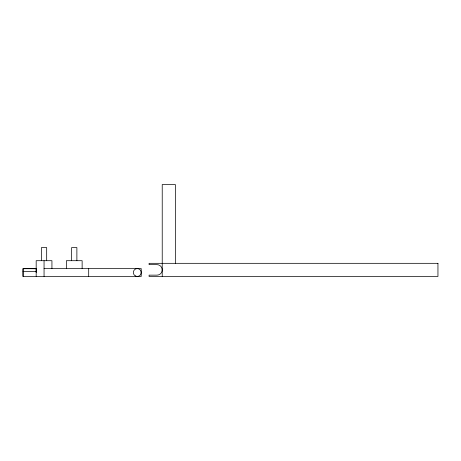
<?xml version="1.0" encoding="UTF-8"?>
<svg xmlns="http://www.w3.org/2000/svg" width="461" height="461" viewBox="0 0 461 461"><rect width="100%" height="100%" fill="white"/><g stroke="black" fill="none" stroke-linecap="round" stroke-linejoin="round"><path stroke-width="0.69" d="M23.05 276.456L23.05 268.579L36.183 268.711L23.05 268.711L23.05 276.456L141.216 276.456L141.216 268.579L44.054 268.579M36.183 276.456L36.177 260.701L51.937 260.701L51.937 268.579M36.177 272.514L36.183 268.579M23.05 271.494L36.177 271.494M175.353 263.323L175.353 184.544L162.226 184.544L162.226 276.456M88.696 268.579L88.696 276.456M82.133 268.579L82.133 260.701L66.378 260.701L66.378 268.579M76.883 260.701L76.883 247.569L71.628 247.569L71.628 260.701M46.682 260.701L46.682 247.569L41.432 247.569L41.432 260.701M44.054 260.701L44.054 276.456M437.95 263.323L149.093 263.323L149.093 264.637L156.97 264.637A5.25 5.25 0 0 1 162.226 269.887A5.25 5.25 0 0 1 156.97 275.142L149.093 275.142L149.093 276.456L437.95 276.456L437.95 263.323M135.309 275.926A3.942 3.942 0 0 0 141.216 272.514A3.942 3.942 0 0 0 135.309 269.103A3.942 3.942 0 0 0 135.309 275.926"/></g></svg>
